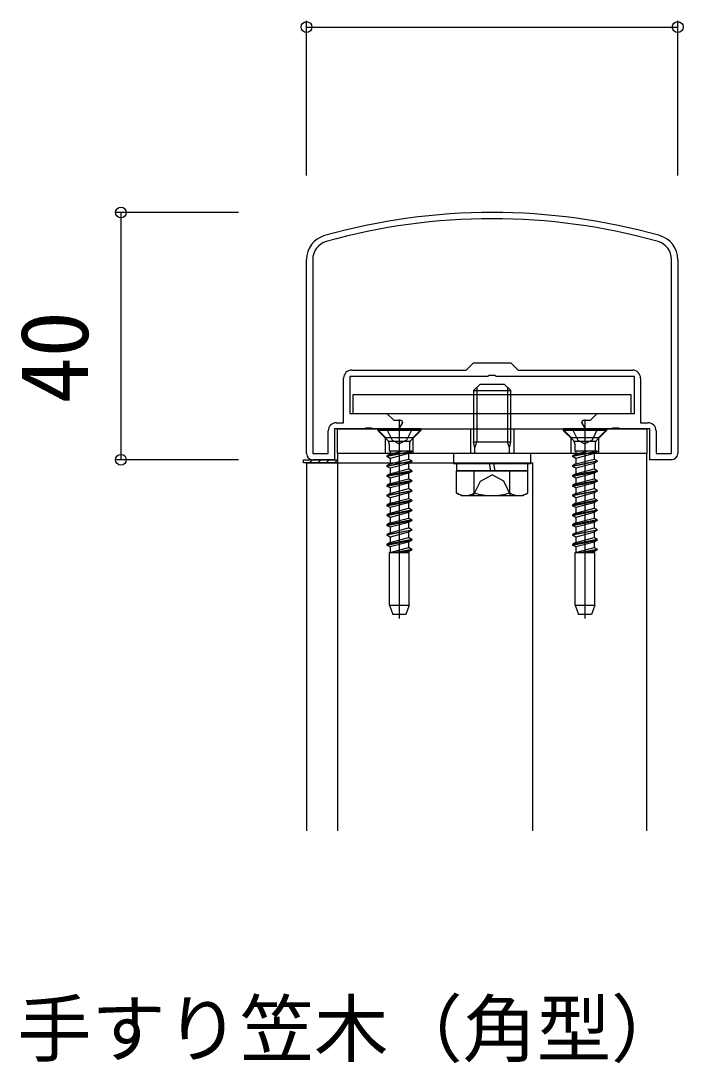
# Model space of a CAD drawing. Units: millimetres, scale not verified. Extents: x -875 to 875, y -1300 to 1294.
# Drawn here: x -580 to -473, y -377.2 to -208.6 of the extents above; entities that cross this region are included whole.
import ezdxf
from ezdxf.enums import TextEntityAlignment as Align

# ---------------------------------------------------------------- set-up
doc = ezdxf.new("R2010")
doc.units = ezdxf.units.MM
doc.header["$LTSCALE"] = 8
for name, color, linetype in [('0-1_USER1', 3, 'Continuous'), ('0-2_YKK_11', 7, 'Continuous'), ('0-3_YKK_12', 2, 'Continuous'), ('0-4_YKK_13', 4, 'Continuous'), ('0-6_YKK_D', 6, 'Continuous')]:
    doc.layers.add(name, color=color, linetype=linetype)
doc.styles.add('ＭＳ ゴシック', font='')
doc.styles.get('ＭＳ ゴシック').set_extended_font_data('MS Gothic')

msp = doc.modelspace()

# ---------------------------------------------------------------- linework, layer by layer
at = {"layer": '0-2_YKK_11'}
for p, q in [((-533.862, -278.579), (-533.862, -247.167)), ((-473.862, -247.167), (-473.862, -278.579))]:
    msp.add_line(p, q, dxfattribs=at)
for points in [[(-532.862, -247.167), (-532.862, -278.579), (-530.362, -278.579), (-530.362, -274.879)], [(-477.362, -274.879), (-477.362, -278.579), (-474.862, -278.579), (-474.862, -247.167)], [(-526.562, -265.079), (-508.062, -265.079), (-506.862, -263.879), (-500.862, -263.879), (-499.662, -265.079), (-481.162, -265.079)], [(-474.862, -279.579), (-478.362, -279.579), (-478.362, -274.579), (-483.191, -274.579), (-483.383, -274.436), (-484.341, -274.436), (-484.533, -274.579), (-488.774, -274.579), (-489.385, -273.519), (-489.189, -273.179), (-487.962, -273.179), (-486.862, -272.079), (-480.862, -272.079), (-480.862, -266.079), (-503.191, -266.079), (-503.383, -265.936), (-504.341, -265.936), (-504.533, -266.079), (-526.862, -266.079), (-526.862, -272.079), (-520.862, -272.079), (-519.762, -273.179), (-518.535, -273.179), (-518.339, -273.519), (-518.951, -274.579), (-523.191, -274.579), (-523.383, -274.436), (-524.341, -274.436), (-524.533, -274.579), (-529.362, -274.579), (-529.362, -279.579), (-532.862, -279.579)], [(-529.062, -273.579), (-527.862, -273.579), (-527.862, -266.379)], [(-479.862, -266.379), (-479.862, -273.579), (-478.662, -273.579)]]:
    msp.add_lwpolyline(points, dxfattribs=at)
for centre, radius, start, end in [((-503.862, -339.579), 100, 74.28615, 105.71385), ((-503.862, -339.579), 99, 74.28615, 105.71385), ((-529.862, -247.167), 4, 105.71385, 180), ((-529.862, -247.167), 3, 105.71386, 180.00001), ((-477.862, -247.167), 3, 359.99999, 74.28614), ((-477.862, -247.167), 4, 360, 74.28615), ((-526.562, -266.379), 1.3, 90.00001, 179.99999), ((-481.162, -266.379), 1.3, 0.00001, 89.99999), ((-529.062, -274.879), 1.3, 90.00001, 179.99999), ((-478.662, -274.879), 1.3, 0.00001, 89.99999), ((-532.862, -278.579), 1, 180.00001, 269.99999), ((-474.862, -278.579), 1, 270.00001, 359.99999)]:
    msp.add_arc(centre, radius, start, end, dxfattribs=at)
at = {"layer": '0-3_YKK_12'}
for p, q in [((-478.862, -339.579), (-478.862, -278.579)), ((-533.862, -280.079), (-533.862, -339.579))]:
    msp.add_line(p, q, dxfattribs=at)
for points in [[(-478.862, -278.579), (-528.862, -278.579), (-528.862, -339.579)], [(-533.862, -280.079), (-497.362, -280.079), (-497.362, -339.579)]]:
    msp.add_lwpolyline(points, dxfattribs=at)
at = {"layer": '0-4_YKK_13'}
for p, q in [((-506.862, -268.379), (-505.862, -267.379)), ((-506.322, -267.839), (-506.322, -276.679)), ((-501.862, -267.379), (-505.862, -267.379)), ((-500.862, -268.379), (-501.862, -267.379)), ((-501.402, -267.839), (-501.402, -276.679)), ((-506.862, -268.379), (-500.862, -268.379)), ((-506.862, -268.379), (-506.862, -276.679)), ((-500.862, -276.679), (-500.862, -268.379)), ((-518.862, -273.079), (-518.862, -305.24)), ((-488.862, -273.079), (-488.862, -305.24)), ((-521.112, -275.979), (-522.512, -274.579)), ((-515.362, -274.579), (-522.362, -274.579)), ((-522.362, -274.579), (-522.362, -274.829)), ((-520.912, -274.579), (-520.007, -276.394)), ((-516.612, -275.979), (-515.212, -274.579)), ((-515.362, -274.579), (-515.362, -274.829)), ((-507.362, -274.579), (-507.362, -278.579)), ((-500.362, -274.579), (-500.362, -278.579)), ((-491.112, -275.979), (-492.512, -274.579)), ((-485.362, -274.579), (-492.362, -274.579)), ((-492.362, -274.579), (-492.362, -274.829)), ((-490.912, -274.579), (-490.007, -276.394)), ((-486.612, -275.979), (-485.212, -274.579)), ((-485.362, -274.579), (-485.362, -274.829)), ((-515.362, -274.829), (-522.362, -274.829)), ((-522.362, -274.829), (-520.732, -276.46)), ((-521.112, -278.579), (-521.112, -275.979)), ((-521.112, -275.979), (-516.612, -275.979)), ((-520.007, -276.394), (-518.862, -277.003)), ((-515.362, -274.829), (-516.993, -276.46)), ((-516.612, -278.579), (-516.612, -275.979)), ((-485.362, -274.829), (-492.362, -274.829)), ((-492.362, -274.829), (-490.732, -276.46)), ((-491.112, -278.579), (-491.112, -275.979)), ((-491.112, -275.979), (-486.612, -275.979)), ((-490.007, -276.394), (-488.862, -277.003)), ((-485.362, -274.829), (-486.993, -276.46)), ((-486.612, -278.579), (-486.612, -275.979)), ((-520.862, -278.961), (-516.862, -278.166)), ((-520.633, -276.579), (-517.091, -276.579)), ((-520.497, -277.025), (-520.497, -278.166)), ((-516.862, -278.166), (-520.497, -278.166)), ((-520.337, -278.166), (-520.337, -278.658)), ((-520.337, -278.658), (-518.512, -278.166)), ((-517.227, -277.025), (-517.227, -278.166)), ((-516.862, -278.166), (-516.862, -278.266)), ((-506.662, -277.619), (-506.862, -276.679)), ((-506.862, -276.679), (-500.862, -276.679)), ((-506.662, -277.619), (-506.322, -276.679)), ((-506.662, -278.579), (-506.662, -277.619)), ((-501.062, -277.619), (-501.402, -276.679)), ((-501.062, -277.619), (-500.862, -276.679)), ((-501.062, -278.579), (-501.062, -277.619)), ((-490.862, -278.961), (-486.862, -278.166)), ((-490.633, -276.579), (-487.091, -276.579)), ((-490.497, -277.025), (-490.497, -278.166)), ((-486.862, -278.166), (-490.497, -278.166)), ((-490.337, -278.166), (-490.337, -278.658)), ((-490.337, -278.658), (-488.512, -278.166)), ((-487.227, -277.025), (-487.227, -278.166)), ((-486.862, -278.166), (-486.862, -278.266)), ((-534.362, -279.693), (-534.248, -279.579)), ((-533.401, -280.079), (-532.901, -279.579)), ((-532.054, -280.079), (-531.554, -279.579)), ((-530.707, -280.079), (-530.207, -279.579)), ((-529.36, -280.079), (-528.862, -279.581)), ((-516.862, -278.266), (-520.862, -279.061)), ((-520.337, -278.658), (-520.862, -278.961)), ((-520.862, -278.961), (-520.862, -279.061)), ((-520.337, -279.364), (-520.862, -279.061)), ((-520.862, -280.551), (-516.862, -279.756)), ((-516.862, -279.856), (-520.862, -280.651)), ((-517.387, -278.569), (-520.337, -279.364)), ((-520.337, -279.364), (-520.337, -280.248)), ((-520.337, -280.248), (-517.387, -279.453)), ((-516.862, -278.266), (-517.387, -278.569)), ((-517.387, -278.569), (-517.387, -279.453)), ((-516.862, -279.756), (-517.387, -279.453)), ((-510.112, -278.579), (-510.112, -280.179)), ((-497.612, -278.579), (-510.112, -278.579)), ((-497.612, -280.179), (-497.612, -278.579)), ((-486.862, -278.266), (-490.862, -279.061)), ((-490.337, -278.658), (-490.862, -278.961)), ((-490.862, -278.961), (-490.862, -279.061)), ((-490.337, -279.364), (-490.862, -279.061)), ((-490.862, -280.551), (-486.862, -279.756)), ((-486.862, -279.856), (-490.862, -280.651)), ((-487.387, -278.569), (-490.337, -279.364)), ((-490.337, -279.364), (-490.337, -280.248)), ((-490.337, -280.248), (-487.387, -279.453)), ((-486.862, -278.266), (-487.387, -278.569)), ((-487.387, -278.569), (-487.387, -279.453)), ((-486.862, -279.756), (-487.387, -279.453)), ((-520.337, -280.954), (-520.862, -280.651)), ((-516.862, -281.346), (-520.862, -282.141)), ((-520.862, -282.241), (-516.862, -281.446)), ((-517.387, -280.159), (-520.337, -280.954)), ((-520.337, -280.954), (-520.337, -281.838)), ((-520.337, -281.838), (-517.387, -281.043)), ((-517.387, -280.159), (-517.387, -281.043)), ((-516.862, -281.346), (-517.387, -281.043)), ((-516.862, -281.446), (-517.387, -281.749)), ((-516.862, -281.346), (-516.862, -281.446)), ((-510.112, -280.179), (-497.612, -280.179)), ((-509.636, -284.933), (-509.636, -281.379)), ((-509.636, -281.379), (-498.089, -281.379)), ((-509.612, -280.179), (-498.112, -280.179)), ((-509.612, -280.179), (-509.612, -281.379)), ((-498.112, -281.379), (-509.612, -281.379)), ((-506.749, -284.933), (-506.749, -281.379)), ((-504.054, -281.381), (-504.284, -280.179)), ((-503.657, -280.179), (-503.427, -281.379)), ((-500.975, -284.933), (-500.975, -281.379)), ((-498.112, -281.379), (-498.112, -280.179)), ((-498.089, -284.933), (-498.089, -281.379)), ((-490.337, -280.954), (-490.862, -280.651)), ((-486.862, -281.346), (-490.862, -282.141)), ((-490.862, -282.241), (-486.862, -281.446)), ((-487.387, -280.159), (-490.337, -280.954)), ((-490.337, -280.954), (-490.337, -281.838)), ((-490.337, -281.838), (-487.387, -281.043)), ((-487.387, -280.159), (-487.387, -281.043)), ((-486.862, -281.346), (-487.387, -281.043)), ((-486.862, -281.446), (-487.387, -281.749)), ((-486.862, -281.346), (-486.862, -281.446)), ((-520.337, -281.838), (-520.862, -282.141)), ((-520.862, -282.141), (-520.862, -282.241)), ((-520.337, -282.544), (-520.862, -282.241)), ((-516.862, -282.936), (-520.862, -283.731)), ((-517.387, -281.749), (-520.337, -282.544)), ((-520.337, -282.544), (-520.337, -283.428)), ((-520.337, -283.428), (-517.387, -282.633)), ((-517.387, -281.749), (-517.387, -282.633)), ((-516.862, -282.936), (-517.387, -282.633)), ((-516.862, -283.036), (-517.387, -283.339)), ((-516.862, -282.936), (-516.862, -283.036)), ((-506.912, -285.382), (-505.762, -283.024)), ((-505.762, -283.024), (-503.862, -282.014)), ((-501.962, -283.024), (-503.862, -282.014)), ((-500.812, -285.382), (-501.962, -283.024)), ((-490.337, -281.838), (-490.862, -282.141)), ((-490.862, -282.141), (-490.862, -282.241)), ((-490.337, -282.544), (-490.862, -282.241)), ((-486.862, -282.936), (-490.862, -283.731)), ((-487.387, -281.749), (-490.337, -282.544)), ((-490.337, -282.544), (-490.337, -283.428)), ((-490.337, -283.428), (-487.387, -282.633)), ((-487.387, -281.749), (-487.387, -282.633)), ((-486.862, -282.936), (-487.387, -282.633)), ((-486.862, -283.036), (-487.387, -283.339)), ((-486.862, -282.936), (-486.862, -283.036)), ((-520.337, -283.428), (-520.862, -283.731)), ((-520.862, -283.731), (-520.862, -283.831)), ((-520.862, -285.321), (-516.862, -284.526)), ((-516.862, -284.626), (-520.862, -285.421)), ((-517.387, -283.339), (-520.337, -284.134)), ((-520.337, -284.134), (-520.337, -285.018)), ((-520.337, -285.018), (-517.387, -284.223)), ((-517.387, -283.339), (-517.387, -284.223)), ((-516.862, -284.526), (-517.387, -284.223)), ((-516.862, -284.626), (-517.387, -284.929)), ((-516.862, -284.526), (-516.862, -284.626)), ((-490.337, -283.428), (-490.862, -283.731)), ((-490.862, -283.731), (-490.862, -283.831)), ((-490.862, -285.321), (-486.862, -284.526)), ((-486.862, -284.626), (-490.862, -285.421)), ((-487.387, -283.339), (-490.337, -284.134)), ((-490.337, -284.134), (-490.337, -285.018)), ((-490.337, -285.018), (-487.387, -284.223)), ((-487.387, -283.339), (-487.387, -284.223)), ((-486.862, -284.526), (-487.387, -284.223)), ((-486.862, -284.626), (-487.387, -284.929)), ((-486.862, -284.526), (-486.862, -284.626)), ((-520.337, -285.018), (-520.862, -285.321)), ((-520.862, -285.321), (-520.862, -285.421)), ((-520.337, -285.724), (-520.862, -285.421)), ((-516.862, -286.116), (-520.862, -286.911)), ((-520.862, -287.011), (-516.862, -286.216)), ((-517.387, -284.929), (-520.337, -285.724)), ((-520.337, -285.724), (-520.337, -286.608)), ((-520.337, -286.608), (-517.387, -285.813)), ((-517.387, -286.519), (-520.337, -287.314)), ((-517.387, -284.929), (-517.387, -285.813)), ((-516.862, -286.116), (-517.387, -285.813)), ((-516.862, -286.216), (-517.387, -286.519)), ((-517.387, -286.519), (-517.387, -287.403)), ((-516.862, -286.116), (-516.862, -286.216)), ((-508.862, -285.379), (-509.636, -284.933)), ((-508.862, -285.379), (-498.862, -285.379)), ((-498.862, -285.379), (-498.089, -284.933)), ((-490.337, -285.018), (-490.862, -285.321)), ((-490.862, -285.321), (-490.862, -285.421)), ((-490.337, -285.724), (-490.862, -285.421)), ((-486.862, -286.116), (-490.862, -286.911)), ((-490.862, -287.011), (-486.862, -286.216)), ((-487.387, -284.929), (-490.337, -285.724)), ((-490.337, -285.724), (-490.337, -286.608)), ((-490.337, -286.608), (-487.387, -285.813)), ((-487.387, -286.519), (-490.337, -287.314)), ((-487.387, -284.929), (-487.387, -285.813)), ((-486.862, -286.116), (-487.387, -285.813)), ((-486.862, -286.216), (-487.387, -286.519)), ((-487.387, -286.519), (-487.387, -287.403)), ((-486.862, -286.116), (-486.862, -286.216)), ((-520.337, -286.608), (-520.862, -286.911)), ((-520.862, -286.911), (-520.862, -287.011)), ((-520.337, -287.314), (-520.862, -287.011)), ((-516.862, -287.706), (-520.862, -288.501)), ((-520.862, -288.601), (-516.862, -287.806)), ((-520.337, -287.314), (-520.337, -288.198)), ((-520.337, -288.198), (-517.387, -287.403)), ((-517.387, -288.109), (-520.337, -288.904)), ((-516.862, -287.706), (-517.387, -287.403)), ((-516.862, -287.806), (-517.387, -288.109)), ((-517.387, -288.109), (-517.387, -288.993)), ((-516.862, -287.706), (-516.862, -287.806)), ((-490.337, -286.608), (-490.862, -286.911)), ((-490.862, -286.911), (-490.862, -287.011)), ((-490.337, -287.314), (-490.862, -287.011)), ((-486.862, -287.706), (-490.862, -288.501)), ((-490.862, -288.601), (-486.862, -287.806)), ((-490.337, -287.314), (-490.337, -288.198)), ((-490.337, -288.198), (-487.387, -287.403)), ((-487.387, -288.109), (-490.337, -288.904)), ((-486.862, -287.706), (-487.387, -287.403)), ((-486.862, -287.806), (-487.387, -288.109)), ((-487.387, -288.109), (-487.387, -288.993)), ((-486.862, -287.706), (-486.862, -287.806)), ((-520.337, -288.904), (-520.862, -288.601)), ((-516.862, -289.296), (-520.862, -290.091)), ((-520.862, -290.191), (-516.862, -289.396)), ((-520.337, -289.788), (-520.862, -290.091)), ((-520.337, -288.904), (-520.337, -289.788)), ((-520.337, -289.788), (-517.387, -288.993)), ((-517.387, -289.699), (-520.337, -290.494)), ((-516.862, -289.296), (-517.387, -288.993)), ((-516.862, -289.396), (-517.387, -289.699)), ((-517.387, -289.699), (-517.387, -290.583)), ((-516.862, -289.296), (-516.862, -289.396)), ((-490.337, -288.904), (-490.862, -288.601)), ((-486.862, -289.296), (-490.862, -290.091)), ((-490.862, -290.191), (-486.862, -289.396)), ((-490.337, -289.788), (-490.862, -290.091)), ((-490.337, -288.904), (-490.337, -289.788)), ((-490.337, -289.788), (-487.387, -288.993)), ((-487.387, -289.699), (-490.337, -290.494)), ((-486.862, -289.296), (-487.387, -288.993)), ((-486.862, -289.396), (-487.387, -289.699)), ((-487.387, -289.699), (-487.387, -290.583)), ((-486.862, -289.296), (-486.862, -289.396)), ((-520.862, -290.091), (-520.862, -290.191)), ((-520.337, -290.494), (-520.862, -290.191)), ((-520.862, -291.681), (-516.862, -290.886)), ((-516.862, -290.986), (-520.862, -291.781)), ((-520.337, -291.378), (-520.862, -291.681)), ((-520.337, -290.494), (-520.337, -291.378)), ((-520.337, -291.378), (-517.387, -290.583)), ((-517.387, -291.289), (-520.337, -292.084)), ((-516.862, -290.886), (-517.387, -290.583)), ((-516.862, -290.986), (-517.387, -291.289)), ((-517.387, -291.289), (-517.387, -292.173)), ((-516.862, -290.886), (-516.862, -290.986)), ((-490.862, -290.091), (-490.862, -290.191)), ((-490.337, -290.494), (-490.862, -290.191)), ((-490.862, -291.681), (-486.862, -290.886)), ((-486.862, -290.986), (-490.862, -291.781)), ((-490.337, -291.378), (-490.862, -291.681)), ((-490.337, -290.494), (-490.337, -291.378)), ((-490.337, -291.378), (-487.387, -290.583)), ((-487.387, -291.289), (-490.337, -292.084)), ((-486.862, -290.886), (-487.387, -290.583)), ((-486.862, -290.986), (-487.387, -291.289)), ((-487.387, -291.289), (-487.387, -292.173)), ((-486.862, -290.886), (-486.862, -290.986)), ((-520.862, -291.681), (-520.862, -291.781)), ((-520.337, -292.084), (-520.862, -291.781)), ((-516.862, -292.476), (-520.862, -293.271)), ((-520.862, -293.371), (-516.862, -292.576)), ((-520.337, -292.968), (-520.862, -293.271)), ((-520.862, -293.271), (-520.862, -293.371)), ((-520.337, -292.084), (-520.337, -292.968)), ((-520.337, -292.968), (-517.387, -292.173)), ((-517.387, -292.879), (-520.337, -293.674)), ((-516.862, -292.476), (-517.387, -292.173)), ((-516.862, -292.576), (-517.387, -292.879)), ((-517.387, -292.879), (-517.387, -293.763)), ((-516.862, -292.476), (-516.862, -292.576)), ((-490.862, -291.681), (-490.862, -291.781)), ((-490.337, -292.084), (-490.862, -291.781)), ((-486.862, -292.476), (-490.862, -293.271)), ((-490.862, -293.371), (-486.862, -292.576)), ((-490.337, -292.968), (-490.862, -293.271)), ((-490.862, -293.271), (-490.862, -293.371)), ((-490.337, -292.084), (-490.337, -292.968)), ((-490.337, -292.968), (-487.387, -292.173)), ((-487.387, -292.879), (-490.337, -293.674)), ((-486.862, -292.476), (-487.387, -292.173)), ((-486.862, -292.576), (-487.387, -292.879)), ((-487.387, -292.879), (-487.387, -293.763)), ((-486.862, -292.476), (-486.862, -292.576)), ((-520.337, -293.674), (-520.862, -293.371)), ((-520.462, -303.079), (-520.462, -294.579)), ((-520.462, -294.579), (-517.262, -294.579)), ((-520.337, -294.558), (-520.373, -294.579)), ((-520.337, -293.674), (-520.337, -294.558)), ((-520.337, -294.558), (-517.387, -293.763)), ((-516.862, -294.066), (-519.441, -294.579)), ((-518.938, -294.579), (-516.862, -294.166)), ((-516.862, -294.066), (-517.387, -293.763)), ((-517.387, -294.469), (-517.387, -294.579)), ((-517.262, -303.079), (-517.262, -294.579)), ((-490.337, -293.674), (-490.862, -293.371)), ((-490.462, -303.079), (-490.462, -294.579)), ((-490.462, -294.579), (-487.262, -294.579)), ((-490.337, -294.558), (-490.373, -294.579)), ((-490.337, -293.674), (-490.337, -294.558)), ((-490.337, -294.558), (-487.387, -293.763)), ((-486.862, -294.066), (-489.441, -294.579)), ((-488.938, -294.579), (-486.862, -294.166)), ((-486.862, -294.066), (-487.387, -293.763)), ((-487.387, -294.469), (-487.387, -294.579)), ((-487.262, -303.079), (-487.262, -294.579)), ((-520.462, -303.079), (-517.262, -303.079)), ((-520.462, -303.079), (-519.916, -304.579)), ((-517.262, -303.079), (-517.808, -304.579)), ((-490.462, -303.079), (-487.262, -303.079)), ((-490.462, -303.079), (-489.916, -304.579)), ((-487.262, -303.079), (-487.808, -304.579)), ((-517.808, -304.579), (-519.916, -304.579)), ((-487.808, -304.579), (-489.916, -304.579))]:
    msp.add_line(p, q, dxfattribs=at)
for points in [[(-481.362, -272.079), (-481.362, -269.079), (-526.362, -269.079), (-526.362, -272.079)], [(-528.862, -274.579), (-478.862, -274.579), (-478.862, -278.579), (-528.862, -278.579)], [(-534.362, -279.579), (-528.862, -279.579), (-528.862, -280.079), (-534.362, -280.079)]]:
    msp.add_lwpolyline(points, close=True, dxfattribs=at)
for points in [[(-516.812, -274.579), (-517.717, -276.394), (-518.862, -277.003)], [(-486.812, -274.579), (-487.717, -276.394), (-488.862, -277.003)], [(-516.862, -279.756), (-516.862, -279.856), (-517.387, -280.159)], [(-486.862, -279.756), (-486.862, -279.856), (-487.387, -280.159)], [(-520.337, -280.248), (-520.862, -280.551), (-520.862, -280.651)], [(-490.337, -280.248), (-490.862, -280.551), (-490.862, -280.651)], [(-520.337, -284.134), (-520.862, -283.831), (-516.862, -283.036)], [(-490.337, -284.134), (-490.862, -283.831), (-486.862, -283.036)], [(-520.337, -288.198), (-520.862, -288.501), (-520.862, -288.601)], [(-490.337, -288.198), (-490.862, -288.501), (-490.862, -288.601)], [(-516.862, -294.066), (-516.862, -294.166), (-517.387, -294.469), (-517.793, -294.579)], [(-486.862, -294.066), (-486.862, -294.166), (-487.387, -294.469), (-487.793, -294.579)]]:
    msp.add_lwpolyline(points, dxfattribs=at)
for centre, radius, start, end in [((-521.297, -277.025), 0.8, 0, 45), ((-516.427, -277.025), 0.8, 135, 180), ((-491.297, -277.025), 0.8, 0, 45), ((-486.427, -277.025), 0.8, 135, 180), ((-508.192, -282.823), 2.556, 235.61708, 304.38292), ((-503.862, -275.826), 9.554, 252.41276, 287.58724), ((-499.532, -282.823), 2.556, 235.61708, 304.38292)]:
    msp.add_arc(centre, radius, start, end, dxfattribs=at)
at = {"layer": '0-6_YKK_D'}
for p, q in [((-533.862, -233.579), (-533.862, -208.579)), ((-473.862, -233.579), (-473.862, -208.579)), ((-533.862, -209.579), (-473.862, -209.579)), ((-544.862, -239.579), (-564.862, -239.579)), ((-563.862, -239.579), (-563.862, -279.579)), ((-544.862, -279.579), (-564.862, -279.579))]:
    msp.add_line(p, q, dxfattribs=at)
for centre in [(-533.862, -209.579), (-473.862, -209.579), (-563.862, -239.579), (-563.862, -279.579)]:
    msp.add_circle(centre, 0.875, dxfattribs=at)

# ---------------------------------------------------------------- texts
at = {"layer": '0-1_USER1', "style": 'ＭＳ ゴシック'}
msp.add_text('手すり笠木（角型）', height=8.798, dxfattribs=at).set_placement((-580.635, -378.657), align=Align.BOTTOM_LEFT)
at = {"layer": '0-6_YKK_D', "style": 'ＭＳ ゴシック'}
msp.add_text('40', height=11, rotation=90, dxfattribs=at).set_placement((-565.862, -270.488), align=Align.BOTTOM_LEFT)

doc.saveas('drawing.dxf')
